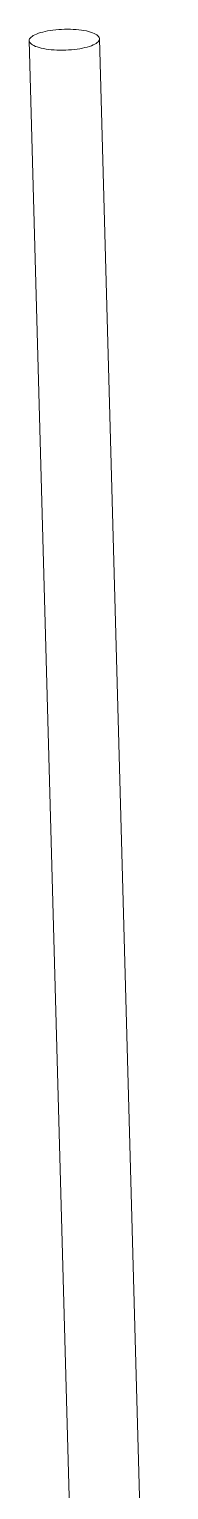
# Model space of a CAD drawing. Header units: inches. Extents: x 0 to 10.7, y 0 to 8.2.
# Drawn here: x 5.4014 to 5.4427, y 5.4027 to 5.8356 of the extents above; entities that cross this region are included whole.
import ezdxf

# ---------------------------------------------------------------- set-up
doc = ezdxf.new("R2010")
doc.units = ezdxf.units.IN
doc.header["$MEASUREMENT"] = 0

msp = doc.modelspace()

# ---------------------------------------------------------------- linework, layer by layer
at = {"color": 7, "linetype": 'Continuous', "lineweight": 15}
for p, q in [((5.44274, 5.08346), (5.42223, 5.83282)), ((5.4014, 5.83225), (5.42032, 5.14136))]:
    msp.add_line(p, q, dxfattribs=at)
at = {"color": 7, "linetype": 'Continuous', "lineweight": 15, "flags": 128}
msp.add_lwpolyline([(5.4198, 5.83075), (5.42033, 5.83097), (5.42081, 5.8312), (5.42121, 5.83144), (5.42156, 5.83168), (5.42183, 5.83194), (5.42203, 5.83219), (5.42216, 5.83245), (5.42222, 5.83271), (5.42221, 5.83297), (5.42212, 5.83323), (5.42196, 5.83348), (5.42173, 5.83372), (5.42143, 5.83396), (5.42107, 5.83418), (5.42063, 5.8344), (5.42014, 5.8346), (5.41959, 5.83479), (5.41898, 5.83496), (5.41832, 5.83511), (5.41762, 5.83525), (5.41688, 5.83537), (5.4161, 5.83546), (5.41529, 5.83554), (5.41445, 5.83559), (5.4136, 5.83563), (5.41274, 5.83564), (5.41187, 5.83563), (5.41099, 5.8356), (5.41013, 5.83555), (5.40927, 5.83547), (5.40844, 5.83538), (5.40763, 5.83526), (5.40684, 5.83513), (5.40609, 5.83498), (5.40539, 5.83481), (5.40472, 5.83462), (5.40411, 5.83442), (5.40355, 5.83421), (5.40305, 5.83399), (5.40261, 5.83375), (5.40223, 5.83351), (5.40193, 5.83326), (5.40169, 5.833), (5.40152, 5.83274), (5.40142, 5.83248), (5.4014, 5.83222), (5.40145, 5.83197), (5.40158, 5.83171), (5.40177, 5.83146), (5.40204, 5.83122), (5.40237, 5.83099), (5.40277, 5.83077), (5.40323, 5.83056), (5.40376, 5.83037), (5.40434, 5.83019), (5.40497, 5.83003), (5.40565, 5.82988), (5.40637, 5.82976), (5.40714, 5.82965), (5.40793, 5.82956), (5.40875, 5.8295), (5.4096, 5.82945), (5.41046, 5.82943), (5.41133, 5.82943), (5.4122, 5.82945), (5.41307, 5.82949), (5.41393, 5.82955), (5.41477, 5.82964), (5.4156, 5.82974), (5.4164, 5.82987), (5.41716, 5.83001), (5.41789, 5.83017), (5.41858, 5.83035), (5.41922, 5.83054), (5.4198, 5.83075)], dxfattribs=at)

doc.saveas('drawing.dxf')
